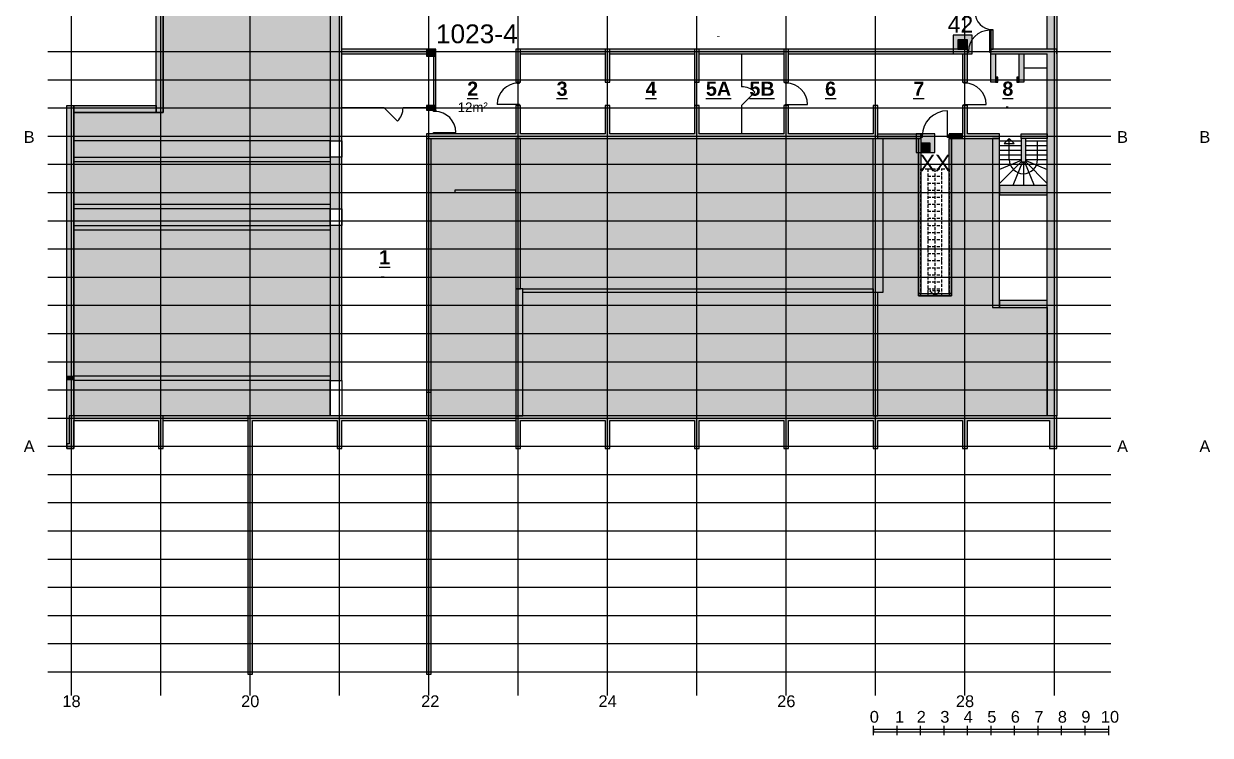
# Model space of a CAD drawing. Header units: millimetres. Extents: x 96064 to 243032, y 44049 to 165007.
# Drawn here: x 96068 to 146532, y 45901 to 76181 of the extents above; entities that cross this region are included whole.
import ezdxf

# ---------------------------------------------------------------- set-up
doc = ezdxf.new("R2010")
doc.units = ezdxf.units.MM
doc.header["$LTSCALE"] = 20
doc.linetypes.add('DASHED', pattern=[19.05, 12.7, -6.35])
for name, color, linetype in [('-  Eksisterende', 7, 'CONTINUOUS'), ('-  Lette vægge - nye', 7, 'CONTINUOUS'), ('-  Trapper', 1, 'CONTINUOUS'), ('- Døre og vinduer', 12, 'CONTINUOUS'), ('-ADK', 140, 'CONTINUOUS'), ('-Alarm', 20, 'CONTINUOUS'), ('-Dørfølere', 90, 'CONTINUOUS'), ('-Grid', 254, 'CONTINUOUS'), ('-Målsætning', 3, 'CONTINUOUS'), ('-Rum m2', 6, 'CONTINUOUS'), ('-Rumnumre', 6, 'CONTINUOUS'), ('-Sign. Rammer', 9, 'CONTINUOUS'), ('-Skrav. eksist.', 253, 'CONTINUOUS')]:
    doc.layers.add(name, color=color, linetype=linetype)
doc.styles.add('100', font='arial.ttf', dxfattribs={"height": 150})

# ---------------------------------------------------------------- blocks, each defined once
blk = doc.blocks.new('ADK')
at = {"layer": '-ADK'}
h = blk.add_hatch(color=256, dxfattribs=at)
h.dxf.hatch_style = 1
h.paths.add_polyline_path([(-400, -400), (400, -400), (400, 400), (-400, 400)])
blk.add_lwpolyline([(-400, -400), (400, -400), (400, 400), (-400, 400)], close=True, dxfattribs=at)

msp = doc.modelspace()

# ---------------------------------------------------------------- hatches: boundary and pattern name
at = {"layer": '-ADK'}
h = msp.add_hatch(color=256, dxfattribs=at)
h.dxf.hatch_style = 1
h.paths.add_polyline_path([(135800, 75100), (136200, 75100), (136200, 75500), (135800, 75500)])
h = msp.add_hatch(color=256, dxfattribs=at)
h.dxf.hatch_style = 1
h.paths.add_polyline_path([(134220, 70700), (134620, 70700), (134620, 71100), (134220, 71100)])
at = {"layer": '-Skrav. eksist.'}
h = msp.add_hatch(dxfattribs=at)
h.set_pattern_fill('ANSI36', color=256, scale=200)
h.paths.add_polyline_path([(113400, 71300), (134120, 71300), (134120, 64600), (135520, 64600), (135520, 71300), (137270, 71300), (137270, 64100), (139600, 64100), (139600, 59500), (113400, 59500)])
h.paths.add_polyline_path([(98200, 72400), (102000, 72400), (102000, 85400), (103100, 85400), (103100, 81400), (104700, 81400), (104700, 85400), (109100, 85400), (109100, 59500), (98200, 59500)])
h.paths.add_polyline_path([(117300, 98900), (139600, 98900), (139600, 85900), (121000, 85900), (121000, 87000), (117300, 87000)])
h.paths.add_polyline_path([(113600, 161500), (140000, 161500), (140000, 139800), (136000, 139800), (136000, 138700), (117200, 138700), (113600, 138700), (113600, 151700), (117000, 151700), (118500, 151700), (124800, 151700), (124800, 150600), (125700, 150600), (125700, 145500), (130700, 145500), (130700, 151700), (132400, 151700), (132400, 156600), (131100, 156600), (131100, 159100), (124600, 159100), (124600, 155100), (114700, 155100), (114700, 157800), (114500, 157800), (114500, 157300), (113600, 157300)])
h = msp.add_hatch(color=256, dxfattribs=at)
h.dxf.hatch_style = 1
h.paths.add_polyline_path([(109600, 85900), (109100, 85900), (109100, 71200), (109600, 71200)])
h = msp.add_hatch(color=256, dxfattribs=at)
h.dxf.hatch_style = 1
h.paths.add_polyline_path([(102000, 85400), (101700, 85400), (101700, 72400), (102000, 72400)])
h = msp.add_hatch(color=256, dxfattribs=at)
h.dxf.hatch_style = 1
h.paths.add_polyline_path([(140000, 77300), (139600, 77300), (139600, 75100), (140000, 75100)])
h = msp.add_hatch(color=256, dxfattribs=at)
h.dxf.hatch_style = 1
h.paths.add_polyline_path([(137300, 75900), (137200, 75900), (137200, 75100), (137300, 75100)])
h = msp.add_hatch(color=256, dxfattribs=at)
h.dxf.hatch_style = 1
h.paths.add_polyline_path([(113200, 75100), (109600, 75100), (109600, 74900), (113200, 74900)])
h = msp.add_hatch(color=256, dxfattribs=at)
h.dxf.hatch_style = 1
h.paths.add_polyline_path([(113600, 75100), (113200, 75100), (113200, 74900), (113200, 74800), (113600, 74800), (113600, 74900)])
h = msp.add_hatch(color=256, dxfattribs=at)
h.dxf.hatch_style = 1
h.paths.add_polyline_path([(113600, 74800), (113500, 74800), (113500, 72700), (113600, 72700)])
h = msp.add_hatch(color=256, dxfattribs=at)
h.dxf.hatch_style = 1
h.paths.add_polyline_path([(117200, 75100), (117000, 75100), (117000, 73700), (117200, 73700)])
h = msp.add_hatch(color=256, dxfattribs=at)
h.dxf.hatch_style = 1
h.paths.add_polyline_path([(120800, 75100), (117200, 75100), (117200, 74900), (120800, 74900)])
h = msp.add_hatch(color=256, dxfattribs=at)
h.dxf.hatch_style = 1
h.paths.add_polyline_path([(121000, 75100), (120800, 75100), (120800, 73700), (121000, 73700)])
h = msp.add_hatch(color=256, dxfattribs=at)
h.dxf.hatch_style = 1
h.paths.add_polyline_path([(124600, 75100), (121000, 75100), (121000, 74900), (124600, 74900)])
h = msp.add_hatch(color=256, dxfattribs=at)
h.dxf.hatch_style = 1
h.paths.add_polyline_path([(124800, 75100), (124600, 75100), (124600, 74900), (124600, 73700), (124800, 73700)])
h = msp.add_hatch(color=256, dxfattribs=at)
h.dxf.hatch_style = 1
h.paths.add_polyline_path([(128400, 75100), (124800, 75100), (124800, 74900), (128400, 74900)])
h = msp.add_hatch(color=256, dxfattribs=at)
h.dxf.hatch_style = 1
h.paths.add_polyline_path([(128600, 75100), (128400, 75100), (128400, 74900), (128400, 73700), (128600, 73700)])
h = msp.add_hatch(color=256, dxfattribs=at)
h.dxf.hatch_style = 1
h.paths.add_polyline_path([(136200, 75100), (136000, 75100), (128600, 75100), (128600, 74900), (136000, 74900), (136000, 73700), (136200, 73700)])
h = msp.add_hatch(color=256, dxfattribs=at)
h.dxf.hatch_style = 1
h.paths.add_polyline_path([(140000, 75100), (137200, 75100), (137200, 74900), (137400, 74900), (139600, 74900), (139600, 59500), (140000, 59500)])
h = msp.add_hatch(color=256, dxfattribs=at)
h.dxf.hatch_style = 1
h.paths.add_polyline_path([(137400, 74900), (137200, 74900), (137200, 73700), (137400, 73700)], flags=17)
h = msp.add_hatch(color=256, dxfattribs=at)
h.dxf.hatch_style = 1
h.paths.add_polyline_path([(138600, 74900), (138400, 74900), (138400, 73700), (138600, 73700)], flags=17)
h = msp.add_hatch(color=256, dxfattribs=at)
h.dxf.hatch_style = 1
h.paths.add_polyline_path([(124700, 73700), (124600, 73700), (124600, 72700), (124700, 72700)])
h = msp.add_hatch(color=256, dxfattribs=at)
h.dxf.hatch_style = 1
h.paths.add_polyline_path([(137500, 73900), (137400, 73900), (137400, 73700), (137500, 73700)], flags=17)
h = msp.add_hatch(color=256, dxfattribs=at)
h.dxf.hatch_style = 1
h.paths.add_polyline_path([(138400, 73900), (138300, 73900), (138300, 73700), (138400, 73700)], flags=17)
h = msp.add_hatch(color=256, dxfattribs=at)
h.dxf.hatch_style = 1
h.paths.add_polyline_path([(97900, 61200), (98200, 61200), (98200, 72700), (97900, 72700)])
h = msp.add_hatch(color=256, dxfattribs=at)
h.dxf.hatch_style = 1
h.paths.add_polyline_path([(97900, 58300), (98000, 58300), (98000, 59500), (98200, 59500), (98200, 72700), (97900, 72700)])
h = msp.add_hatch(color=256, dxfattribs=at)
h.dxf.hatch_style = 1
h.paths.add_polyline_path([(101700, 72700), (98200, 72700), (98200, 72400), (101700, 72400)])
h = msp.add_hatch(color=256, dxfattribs=at)
h.dxf.hatch_style = 1
h.paths.add_polyline_path([(113600, 72700), (113200, 72700), (113200, 72500), (113600, 72500)])
h = msp.add_hatch(color=256, dxfattribs=at)
h.dxf.hatch_style = 1
h.paths.add_polyline_path([(132400, 71500), (132400, 72700), (132200, 72700), (132200, 71500), (128600, 71500), (128600, 72700), (128400, 72700), (128400, 71500), (124800, 71500), (124800, 72700), (124600, 72700), (124600, 71500), (121000, 71500), (121000, 72700), (120800, 72700), (120800, 71500), (117200, 71500), (117200, 72700), (117000, 72700), (117000, 71500), (113200, 71500), (113200, 71300), (132400, 71300)])
h = msp.add_hatch(color=256, dxfattribs=at)
h.dxf.hatch_style = 1
h.paths.add_polyline_path([(137570, 71500), (136200, 71500), (136200, 72700), (136000, 72700), (136000, 71500), (136000, 71300), (136100, 71300), (137570, 71300)])
h = msp.add_hatch(color=256, dxfattribs=at)
h.dxf.hatch_style = 1
h.paths.add_polyline_path([(109100, 71400), (98200, 71400), (98200, 71200), (109100, 71200)])
h = msp.add_hatch(color=256, dxfattribs=at)
h.dxf.hatch_style = 1
h.paths.add_polyline_path([(113400, 71300), (113200, 71300), (113200, 60500), (113400, 60500)])
h = msp.add_hatch(color=256, dxfattribs=at)
h.dxf.hatch_style = 1
h.paths.add_polyline_path([(117200, 71300), (117000, 71300), (117000, 64900), (117200, 64900)])
h = msp.add_hatch(color=256, dxfattribs=at)
h.dxf.hatch_style = 1
h.paths.add_polyline_path([(132600, 71300), (132200, 71300), (132200, 64750), (132600, 64750)])
h = msp.add_hatch(color=256, dxfattribs=at)
h.dxf.hatch_style = 1
h.paths.add_polyline_path([(134220, 71300), (134220, 71500), (132400, 71500), (132400, 71300)])
h = msp.add_hatch(color=256, dxfattribs=at)
h.dxf.hatch_style = 1
h.paths.add_polyline_path([(134120, 64700), (134220, 64700), (134220, 71300), (134120, 71300)])
h = msp.add_hatch(color=256, dxfattribs=at)
h.dxf.hatch_style = 1
h.paths.add_polyline_path([(135420, 71300), (136000, 71300), (136000, 71500), (135420, 71500)])
h = msp.add_hatch(color=256, dxfattribs=at)
h.dxf.hatch_style = 1
h.paths.add_polyline_path([(135420, 64700), (135520, 64700), (135520, 71300), (135420, 71300)])
h = msp.add_hatch(color=256, dxfattribs=at)
h.dxf.hatch_style = 1
h.paths.add_polyline_path([(137570, 71300), (137270, 71300), (137270, 64100), (137570, 64100)], flags=17)
h = msp.add_hatch(color=256, dxfattribs=at)
h.dxf.hatch_style = 1
h.paths.add_polyline_path([(139600, 71500), (138485, 71500), (138485, 71300), (139600, 71300)], flags=17)
h = msp.add_hatch(color=256, dxfattribs=at)
h.dxf.hatch_style = 1
h.paths.add_polyline_path([(138685, 71300), (138485, 71300), (138485, 70300), (138685, 70300)], flags=17)
h = msp.add_hatch(color=256, dxfattribs=at)
h.dxf.hatch_style = 1
h.paths.add_polyline_path([(109100, 70500), (98200, 70500), (98200, 70300), (109100, 70300)])
h = msp.add_hatch(color=256, dxfattribs=at)
h.dxf.hatch_style = 1
h.paths.add_polyline_path([(109100, 68300), (109600, 68300), (109600, 70500), (109100, 70500)])
h = msp.add_hatch(color=256, dxfattribs=at)
h.dxf.hatch_style = 1
h.paths.add_polyline_path([(139600, 69300), (137570, 69300), (137570, 68900), (139600, 68900)], flags=17)
h = msp.add_hatch(color=256, dxfattribs=at)
h.dxf.hatch_style = 1
h.paths.add_polyline_path([(109100, 68500), (98200, 68500), (98200, 68300), (109100, 68300)])
h = msp.add_hatch(color=256, dxfattribs=at)
h.dxf.hatch_style = 1
h.paths.add_polyline_path([(109100, 67600), (98200, 67600), (98200, 67400), (109100, 67400)])
h = msp.add_hatch(color=256, dxfattribs=at)
h.dxf.hatch_style = 1
h.paths.add_polyline_path([(109600, 67600), (109100, 67600), (109100, 61000), (109600, 61000)])
h = msp.add_hatch(color=256, dxfattribs=at)
h.dxf.hatch_style = 1
h.paths.add_polyline_path([(117300, 64900), (117000, 64900), (117000, 59500), (117300, 59500)])
h = msp.add_hatch(color=256, dxfattribs=at)
h.dxf.hatch_style = 1
h.paths.add_polyline_path([(132200, 64900), (117300, 64900), (117300, 64750), (132200, 64750)])
h = msp.add_hatch(color=256, dxfattribs=at)
h.dxf.hatch_style = 1
h.paths.add_polyline_path([(132400, 64750), (132200, 64750), (132200, 59500), (132400, 59500)])
h = msp.add_hatch(color=256, dxfattribs=at)
h.dxf.hatch_style = 1
h.paths.add_polyline_path([(134120, 64700), (134120, 64600), (135520, 64600), (135520, 64700)])
h = msp.add_hatch(color=256, dxfattribs=at)
h.dxf.hatch_style = 1
h.paths.add_polyline_path([(139600, 64400), (137570, 64400), (137570, 64100), (139600, 64100)], flags=17)
h = msp.add_hatch(color=256, dxfattribs=at)
h.dxf.hatch_style = 1
h.paths.add_polyline_path([(98200, 61200), (97900, 61200), (97900, 61000), (98200, 61000)])
h = msp.add_hatch(color=256, dxfattribs=at)
h.dxf.hatch_style = 1
h.paths.add_polyline_path([(109100, 61200), (98200, 61200), (98200, 61000), (109100, 61000)])
h = msp.add_hatch(color=256, dxfattribs=at)
h.dxf.hatch_style = 1
h.paths.add_polyline_path([(113400, 60500), (113200, 60500), (113200, 59500), (113400, 59500)])
h = msp.add_hatch(color=256, dxfattribs=at)
h.dxf.hatch_style = 1
h.paths.add_polyline_path([(98200, 58300), (98200, 59500), (98000, 59500), (98000, 59300), (98000, 58300), (97900, 58300), (97900, 58100), (98200, 58100)])
h = msp.add_hatch(color=256, dxfattribs=at)
h.dxf.hatch_style = 1
h.paths.add_polyline_path([(102000, 59500), (98200, 59500), (98200, 59300), (101800, 59300), (101800, 58100), (102000, 58100)])
h = msp.add_hatch(color=256, dxfattribs=at)
h.dxf.hatch_style = 1
h.paths.add_polyline_path([(105600, 59500), (102000, 59500), (102000, 59300), (105600, 59300)])
h = msp.add_hatch(color=256, dxfattribs=at)
h.dxf.hatch_style = 1
h.paths.add_polyline_path([(113400, 59500), (105600, 59500), (105600, 59300), (105600, 48500), (105800, 48500), (105800, 59300), (109400, 59300), (109400, 58100), (109600, 58100), (109600, 59300), (113200, 59300), (113200, 48500), (113400, 48500)])
h = msp.add_hatch(color=256, dxfattribs=at)
h.dxf.hatch_style = 1
h.paths.add_polyline_path([(117000, 59500), (113400, 59500), (113400, 59300), (117000, 59300)])
h = msp.add_hatch(color=256, dxfattribs=at)
h.dxf.hatch_style = 1
h.paths.add_polyline_path([(140000, 59500), (139600, 59500), (117000, 59500), (117000, 59300), (117000, 58100), (117200, 58100), (117200, 59300), (120800, 59300), (120800, 58100), (121000, 58100), (121000, 59300), (124600, 59300), (124600, 58100), (124800, 58100), (124800, 59300), (128400, 59300), (128400, 58100), (128600, 58100), (128600, 59300), (132200, 59300), (132200, 58100), (132400, 58100), (132400, 59300), (136000, 59300), (136000, 58100), (136200, 58100), (136200, 59300), (139700, 59300), (139700, 58100), (140000, 58100)])

# ---------------------------------------------------------------- linework, layer by layer
at = {"layer": '-  Eksisterende'}
for p, q in [((126600, 74900), (126600, 73500)), ((137200, 74900), (137200, 75100)), ((138600, 74300), (139600, 74300)), ((127165.7, 73265.7), (126600, 72700)), ((126600, 72700), (126600, 71500)), ((134220, 64700), (135420, 64700)), ((113200, 60500), (113400, 60500))]:
    msp.add_line(p, q, dxfattribs=at)
for points in [[(139600, 77500), (139600, 99400), (140000, 99400), (140000, 59500), (139600, 59500), (139600, 74900)], [(109100, 61000), (109600, 61000), (109600, 85900), (109100, 85900), (109100, 61000)], [(139600, 75100), (139600, 77300)], [(113600, 74900), (113600, 75100), (109600, 75100)], [(109600, 74900), (113200, 74900)], [(113200, 75100), (113200, 74800), (113600, 74800), (113600, 74900)], [(120800, 75100), (117000, 75100), (117000, 74900)], [(117200, 74900), (120800, 74900)], [(136200, 75100), (121000, 75100)], [(121000, 74900), (124600, 74900)], [(124600, 75100), (124600, 73700), (124800, 73700), (124800, 75100)], [(124800, 74900), (128400, 74900)], [(128400, 75100), (128400, 73700), (128600, 73700), (128600, 75100)], [(128600, 74900), (136000, 74900)], [(136000, 74900), (136000, 73700), (136200, 73700), (136200, 75100), (136000, 75100)], [(140000, 74900), (140000, 75100), (137200, 75100)], [(137200, 74900), (139600, 74900)], [(117200, 71500), (117200, 72700), (117000, 72700), (117000, 71500)], [(121000, 71500), (121000, 72700), (120800, 72700), (120800, 71500)], [(124800, 71500), (124800, 72700), (124600, 72700), (124600, 71500)], [(128600, 71500), (128600, 72700), (128400, 72700), (128400, 71500)], [(132400, 71500), (132400, 72700), (132200, 72700), (132200, 71500)], [(136200, 71500), (136200, 72700), (136000, 72700), (136000, 71500)], [(113400, 71500), (113200, 71500), (113200, 59500)], [(117000, 71500), (113200, 71500), (113200, 71300), (134220, 71300)], [(113200, 59300), (113200, 48500), (113400, 48500), (113400, 71300)], [(117000, 71300), (117200, 71300)], [(120800, 71500), (117200, 71500)], [(120800, 71300), (121000, 71300)], [(124600, 71500), (121000, 71500)], [(124600, 71300), (124800, 71300)], [(128400, 71500), (124800, 71500)], [(128400, 71300), (128600, 71300)], [(132200, 71500), (128600, 71500)], [(132200, 71300), (132400, 71300)], [(135420, 71300), (137570, 71300), (137570, 71500), (136200, 71500)], [(135520, 71300), (136100, 71300)], [(98200, 59500), (98200, 59500), (98000, 59500), (98000, 58300)], [(140000, 59300), (140000, 59500), (98000, 59500), (98000, 59300)], [(98000, 58100), (98200, 58100), (98200, 59300)], [(98200, 59300), (101800, 59300)], [(101800, 59300), (101800, 58100), (102000, 58100), (102000, 59500), (101800, 59500)], [(102000, 59300), (105600, 59300)], [(105800, 59500), (105600, 59500), (105600, 48500), (105800, 48500), (105800, 59300)], [(105800, 59300), (109400, 59300)], [(109600, 59500), (109400, 59500)], [(109400, 59300), (109400, 58100), (109600, 58100), (109600, 59300)], [(109600, 59300), (113200, 59300)], [(113400, 59300), (117000, 59300)], [(117200, 59500), (117000, 59500)], [(117000, 59500), (117000, 58100), (117200, 58100), (117200, 59300)], [(117200, 59300), (120800, 59300)], [(121000, 59500), (120800, 59500)], [(120800, 59300), (120800, 58100), (121000, 58100), (121000, 59300)], [(121000, 59300), (124600, 59300)], [(124800, 59500), (124600, 59500)], [(124600, 59300), (124600, 58100), (124800, 58100), (124800, 59300)], [(124800, 59300), (128400, 59300)], [(128600, 59500), (128400, 59500)], [(128400, 59300), (128400, 58100), (128600, 58100), (128600, 59300)], [(128600, 59300), (132200, 59300)], [(132400, 59500), (132200, 59500)], [(132200, 59300), (132200, 58100), (132400, 58100), (132400, 59300)], [(132400, 59300), (136000, 59300)], [(136200, 59500), (136000, 59500)], [(136000, 59300), (136000, 58100), (136200, 58100), (136200, 59300)], [(136200, 59300), (139700, 59300)], [(139700, 59300), (139700, 58100), (140000, 58100), (140000, 59500), (139700, 59500)], [(98000, 58300), (97900, 58300), (97900, 58100), (98200, 58100), (98200, 58300)]]:
    msp.add_lwpolyline(points, dxfattribs=at)
for points in [[(101700, 85400), (102000, 85400), (102000, 72400), (101700, 72400)], [(137200, 75100), (137300, 75100), (137300, 75900), (137200, 75900)], [(113500, 72700), (113600, 72700), (113600, 74800), (113500, 74800)], [(117000, 73700), (117200, 73700), (117200, 75100), (117000, 75100)], [(120800, 73700), (121000, 73700), (121000, 75100), (120800, 75100)], [(137200, 74900), (137400, 74900), (137400, 73700), (137200, 73700)], [(138400, 74900), (138600, 74900), (138600, 73700), (138400, 73700)], [(124600, 72700), (124700, 72700), (124700, 73700), (124600, 73700)], [(137400, 73700), (137500, 73700), (137500, 73900), (137400, 73900)], [(138300, 73700), (138400, 73700), (138400, 73900), (138300, 73900)], [(97900, 72700), (98200, 72700), (98200, 58100), (97900, 58100)], [(98200, 72700), (101700, 72700), (101700, 72400), (98200, 72400)], [(113200, 72500), (113600, 72500), (113600, 72700), (113200, 72700)], [(109100, 71200), (98200, 71200), (98200, 71400), (109100, 71400)], [(109100, 71200), (109600, 71200), (109600, 70500), (109100, 70500)], [(117000, 64900), (117200, 64900), (117200, 71300), (117000, 71300)], [(132600, 64750), (132200, 64750), (132200, 71300), (132600, 71300)], [(132400, 71500), (134220, 71500), (134220, 71300), (132400, 71300)], [(134120, 71300), (134220, 71300), (134220, 64700), (134120, 64700)], [(135420, 71300), (136000, 71300), (136000, 71500), (135420, 71500)], [(135420, 71300), (135520, 71300), (135520, 64700), (135420, 64700)], [(137570, 71300), (137270, 71300), (137270, 64100), (137570, 64100)], [(139600, 71300), (138485, 71300), (138485, 71500), (139600, 71500)], [(138685, 71300), (138485, 71300), (138485, 70300), (138685, 70300)], [(109100, 70300), (98200, 70300), (98200, 70500), (109100, 70500)], [(137570, 69300), (137570, 68900), (139600, 68900), (139600, 69300)], [(114400, 69000), (117000, 69000), (117000, 69100), (114400, 69100)], [(109100, 68300), (98200, 68300), (98200, 68500), (109100, 68500)], [(109100, 68300), (109600, 68300), (109600, 67600), (109100, 67600)], [(109100, 67400), (98200, 67400), (98200, 67600), (109100, 67600)], [(117000, 59500), (117300, 59500), (117300, 64900), (117000, 64900)], [(117300, 64900), (132200, 64900), (132200, 64750), (117300, 64750)], [(132200, 59500), (132400, 59500), (132400, 64750), (132200, 64750)], [(134120, 64700), (135520, 64700), (135520, 64600), (134120, 64600)], [(137570, 64400), (137570, 64100), (139600, 64100), (139600, 64400)], [(109100, 61000), (98200, 61000), (98200, 61200), (109100, 61200)], [(109100, 61000), (109600, 61000), (109600, 59500), (109100, 59500)]]:
    msp.add_lwpolyline(points, close=True, dxfattribs=at)
msp.add_arc((126600, 72700), 800, 45, 90, dxfattribs=at)
at = {"layer": '-  Lette vægge - nye'}
for p, q in [((111400, 72600), (109600, 72600)), ((111965.7, 72034.3), (111400, 72600)), ((113200, 72600), (112200, 72600))]:
    msp.add_line(p, q, dxfattribs=at)
msp.add_arc((111400, 72600), 800, 315, 0, dxfattribs=at)
at = {"layer": '-  Trapper'}
for p, q in [((137570, 71200), (138485, 71200)), ((138685, 71200), (139600, 71200)), ((139185, 70400), (139185, 71200)), ((137570, 71000), (138485, 71000)), ((137570, 70800), (138485, 70800)), ((138685, 71000), (139600, 71000)), ((138685, 70800), (139600, 70800)), ((137570, 70600), (138485, 70600)), ((137570, 70400), (138485, 70400)), ((138485, 70358.6), (137570, 69979.6)), ((138485, 70300), (137570, 69385)), ((138543.6, 70300), (138129.4, 69300)), ((138585, 70300), (138585, 69300)), ((138626.4, 70300), (139040.6, 69300)), ((138685, 70600), (139600, 70600)), ((138685, 70400), (139600, 70400)), ((138685, 70358.6), (139600, 69979.6)), ((138685, 70300), (139600, 69385))]:
    msp.add_line(p, q, dxfattribs=at)
at = {"layer": '-  Trapper', "linetype": 'DASHED', "ltscale": 0.5}
for p, q in [((134520, 70000), (135120, 70000)), ((134520, 69700), (135120, 69700)), ((134520, 69400), (135120, 69400)), ((134520, 69100), (135120, 69100)), ((134520, 68800), (135120, 68800)), ((134520, 68500), (135120, 68500)), ((134520, 68200), (135120, 68200)), ((134520, 67900), (135120, 67900)), ((134520, 67600), (135120, 67600)), ((134520, 67300), (135120, 67300)), ((134520, 67300), (135120, 67300)), ((134520, 67000), (135120, 67000)), ((134520, 67000), (135120, 67000)), ((134520, 66700), (135120, 66700)), ((134520, 66400), (135120, 66400)), ((134520, 66100), (135120, 66100)), ((134520, 65800), (135120, 65800)), ((134520, 65500), (135120, 65500)), ((134520, 65200), (135120, 65200)), ((134520, 64900), (135120, 64900)), ((134520, 64600), (135120, 64600))]:
    msp.add_line(p, q, dxfattribs=at)
at = {"layer": '-  Trapper'}
msp.add_lwpolyline([(137985, 70400), (137985, 71298.8), (137772.9, 71086.6), (138197.1, 71086.6), (137985, 71298.8)], dxfattribs=at)
at = {"layer": '-  Trapper', "linetype": 'DASHED', "ltscale": 0.5}
for points in [[(134520, 64600), (134220, 64600), (134220, 70000), (134520, 70000)], [(135420, 64600), (135120, 64600), (135120, 70000), (135420, 70000)]]:
    msp.add_lwpolyline(points, close=True, dxfattribs=at)
msp.add_lwpolyline([(134820, 70000), (134820, 64600), (135032.1, 64812.1), (134607.9, 64812.1), (134820, 64600)], dxfattribs=at)
at = {"layer": '-  Trapper'}
msp.add_arc((138585, 70400), 600, 180, 0, dxfattribs=at)
at = {"layer": '- Døre og vinduer'}
for p, q in [((137150, 75000), (137150, 75900)), ((117100, 72750), (116200, 72750)), ((128500, 72750), (129400, 72750)), ((136100, 72750), (137000, 72750)), ((135360, 71400), (135360, 72480)), ((113550, 71550), (114450, 71550))]:
    msp.add_line(p, q, dxfattribs=at)
for points in [[(137210, 75900), (137210, 75940), (137290, 75940), (137290, 75900)], [(136200, 75050), (136250, 75050), (136250, 74950), (136200, 74950)], [(137150, 75050), (137200, 75050), (137200, 74950), (137150, 74950)], [(117050, 73700), (117050, 73650), (117150, 73650), (117150, 73700)], [(128550, 73700), (128550, 73650), (128450, 73650), (128450, 73700)], [(136150, 73700), (136150, 73650), (136050, 73650), (136050, 73700)], [(117050, 72750), (117050, 72700), (117150, 72700), (117150, 72750)], [(128550, 72750), (128550, 72700), (128450, 72700), (128450, 72750)], [(136150, 72750), (136150, 72700), (136050, 72700), (136050, 72750)], [(113600, 72500), (113600, 72450), (113500, 72450), (113500, 72500)], [(113600, 71550), (113600, 71500), (113500, 71500), (113500, 71550)], [(134220, 71460), (134280, 71460), (134280, 71340), (134220, 71340)], [(135360, 71460), (135420, 71460), (135420, 71340), (135360, 71340)]]:
    msp.add_lwpolyline(points, close=True, dxfattribs=at)
for centre, radius, start, end in [((137250, 76660), 720, 180, 270), ((137150, 75000), 900, 90, 180), ((117100, 72750), 900, 90, 180), ((128500, 72750), 900, 0, 90), ((136100, 72750), 900, 0, 90), ((113550, 71550), 900, 0, 90), ((135360, 71400), 1080, 90, 180)]:
    msp.add_arc(centre, radius, start, end, dxfattribs=at)
at = {"layer": '-ADK'}
for points in [[(135800, 75100), (136200, 75100), (136200, 75500), (135800, 75500)], [(134220, 70700), (134620, 70700), (134620, 71100), (134220, 71100)]]:
    msp.add_lwpolyline(points, close=True, dxfattribs=at)
at = {"layer": '-Grid', "color": 251}
for p, q in [((98100, 47600), (98100, 163600)), ((101900, 47600), (101900, 163600)), ((105700, 47600), (105700, 163600)), ((109500, 47600), (109500, 163600)), ((113300, 47600), (113300, 163600)), ((117100, 47600), (117100, 163600)), ((120900, 47600), (120900, 163600)), ((124700, 47600), (124700, 163600)), ((128500, 47600), (128500, 163600)), ((132300, 47600), (132300, 163600)), ((136100, 47600), (136100, 163600)), ((139900, 47600), (139900, 163600)), ((97100, 75000), (142300, 75000)), ((97100, 73800), (142300, 73800)), ((97100, 72600), (142300, 72600)), ((97100, 71400), (142300, 71400)), ((97100, 70200), (142300, 70200)), ((97100, 69000), (142300, 69000)), ((97100, 67800), (142300, 67800)), ((97100, 66600), (142300, 66600)), ((97100, 65400), (142300, 65400)), ((97100, 64200), (142300, 64200)), ((97100, 63000), (142300, 63000)), ((97100, 61800), (142300, 61800)), ((97100, 60600), (142300, 60600)), ((97100, 59400), (142300, 59400)), ((97100, 58200), (142300, 58200)), ((97100, 57000), (142300, 57000)), ((97100, 55800), (142300, 55800)), ((97100, 54600), (142300, 54600)), ((97100, 53400), (142300, 53400)), ((97100, 52200), (142300, 52200)), ((97100, 51000), (142300, 51000)), ((97100, 49800), (142300, 49800)), ((97100, 48600), (142300, 48600))]:
    msp.add_line(p, q, dxfattribs=at)
at = {"layer": '-Målsætning'}
for p, q in [((132211, 45901), (132211, 46301)), ((133211, 45901), (133211, 46301)), ((134211, 45901), (134211, 46301)), ((135211, 45901), (135211, 46301)), ((136211, 45901), (136211, 46301)), ((137211, 45901), (137211, 46301)), ((138211, 45901), (138211, 46301)), ((139211, 45901), (139211, 46301)), ((140211, 45901), (140211, 46301)), ((141211, 45901), (141211, 46301)), ((142211, 45901), (142211, 46301))]:
    msp.add_line(p, q, dxfattribs=at)
msp.add_lwpolyline([(132211, 46051), (142211, 46051), (142211, 46151), (132211, 46151)], close=True, dxfattribs=at)
at = {"layer": '-Sign. Rammer'}
for points in [[(98200, 72400), (102000, 72400), (102000, 85400), (103100, 85400), (103100, 81400), (104700, 81400), (104700, 85400), (109100, 85400), (109100, 59500), (98200, 59500)], [(113400, 71300), (134120, 71300), (134120, 64600), (135520, 64600), (135520, 71300), (137270, 71300), (137270, 64100), (139600, 64100), (139600, 59500), (113400, 59500)]]:
    msp.add_lwpolyline(points, close=True, dxfattribs=at)

# ---------------------------------------------------------------- block references
at = {"layer": '-Dørfølere'}
for p in [(136000, 75300), (134420, 71100)]:
    msp.add_blockref('ADK', p, dxfattribs=at)

# ---------------------------------------------------------------- texts
at = {"layer": '-ADK', "char_height": 700, "attachment_point": 1, "style": '100'}
for s, insert in [('\\pi551.63;42', (134812, 76504)), ('\\pi416.5;XX', (133760, 70605))]:
    msp.add_mtext_dynamic_manual_height_columns(s, width=2127, gutter_width=750, heights=[0], dxfattribs=dict(at, insert=insert))
at = {"layer": '-Alarm', "insert": (113597, 76151), "char_height": 800, "attachment_point": 1, "style": '100'}
msp.add_mtext_dynamic_manual_height_columns('1023-4', width=2127, gutter_width=750, heights=[0], dxfattribs=at)
at = {"layer": '-Grid', "color": 3, "char_height": 500, "width": 361.302, "style": '100'}
for s, insert, attachment_point in [('{\\C7;B}', (96300, 71360.9), 5), ('{\\C7;B}', (142800, 71360.9), 5), ('{\\C7;B}', (146300, 71360.9), 5), ('{\\C7;A}', (96300, 58200), 5), ('{\\C7;A}', (142800, 58200), 5), ('{\\C7;A}', (146300, 58200), 5), ('{\\C7;18}', (98100, 47600), 2), ('{\\C7;20}', (105700, 47600), 2), ('{\\C7;22}', (113357, 47600), 2), ('{\\C7;24}', (120900, 47600), 2), ('{\\C7;26}', (128500, 47600), 2), ('{\\C7;28}', (136100, 47600), 2)]:
    msp.add_mtext(s, dxfattribs=dict(at, insert=insert, attachment_point=attachment_point))
at = {"layer": '-Målsætning', "char_height": 500, "attachment_point": 1, "style": '100'}
for s, insert in [('\\pi52.471;0', (131997, 46937)), ('\\pi123.41;1', (132997, 46937)), ('\\pi49.913;2', (133997, 46937)), ('\\pi51.789;3', (134997, 46937)), ('\\pi42.58;4', (135997, 46937)), ('\\pi49.743;5', (136997, 46937)), ('\\pi50.425;6', (137997, 46937)), ('\\pi53.665;7', (138997, 46937)), ('\\pi50.766;8', (139997, 46937)), ('\\pi51.107;9', (140997, 46937)), ('\\pi-118.23;10', (141997, 46937))]:
    msp.add_mtext_dynamic_manual_height_columns(s, width=431, gutter_width=750, heights=[0], dxfattribs=dict(at, insert=insert))
at = {"layer": '-Rum m2', "color": 6, "attachment_point": 1, "style": '100'}
for s, insert, char_height in [('\\pi826.92;-', (124712, 75827), 300), ('\\pi282;12m²', (114248, 72829), 400), ('\\pi808.06;-', (118048, 72829), 400), ('\\pi808.06;-', (121848, 72829), 400), ('\\pi808.06;-', (124712, 72829), 400), ('\\pi808.06;-', (126544, 72829), 400), ('\\pi808.06;-', (129466, 72829), 400), ('\\pi808.06;-', (133216, 72829), 400), ('\\pi826.92;-', (137002, 72829), 300), ('\\pi808.06;-', (110431, 65655), 400)]:
    msp.add_mtext_dynamic_manual_height_columns(s, width=1767, gutter_width=750, heights=[0], dxfattribs=dict(at, insert=insert, char_height=char_height))
at = {"layer": '-Rumnumre', "color": 6, "char_height": 600, "attachment_point": 1, "style": '100'}
for s, insert in [('\\pi681.93;{\\fArial|b1|i0|c0|p34;\\L2}', (114248, 73717)), ('\\pi684.18;{\\fArial|b1|i0|c0|p34;\\L3}', (118048, 73717)), ('\\pi667.81;{\\fArial|b1|i0|c0|p34;\\L4}', (121848, 73717)), ('\\pi368.02;{\\fArial|b1|i0|c0|p34;\\L5A}', (124712, 73717)), ('\\pi387.05;{\\fArial|b1|i0|c0|p34;\\L5B}', (126544, 73717)), ('\\pi683.16;{\\fArial|b1|i0|c0|p34;\\L6}', (129466, 73717)), ('\\pi686.84;{\\fArial|b1|i0|c0|p34;\\L7}', (133216, 73717)), ('\\pi686.23;{\\fArial|b1|i0|c0|p34;\\L8}', (137002, 73717)), ('\\pi751.71;{\\fArial|b1|i0|c0|p34;\\L1}', (110431, 66543))]:
    msp.add_mtext_dynamic_manual_height_columns(s, width=1767, gutter_width=750, heights=[0], dxfattribs=dict(at, insert=insert))

doc.saveas('drawing.dxf')
